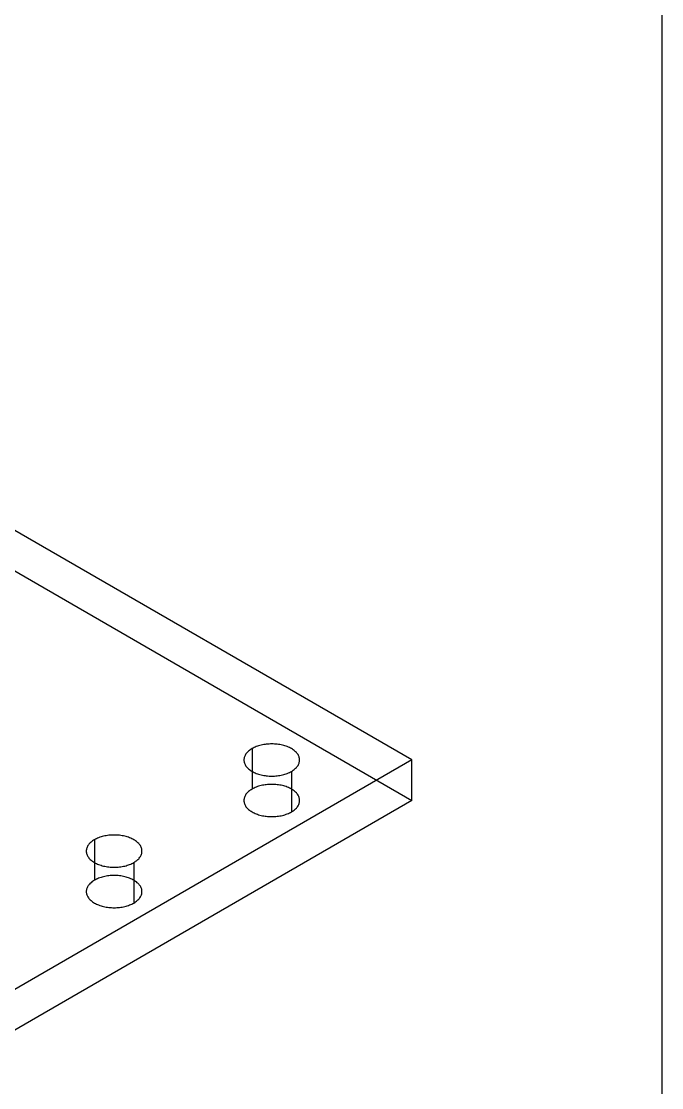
# Model space of a CAD drawing. Header units: inches. Extents: x 0.9 to 67.1, y 0.9 to 43.1.
# Drawn here: x 60.79 to 67.06, y 21.11 to 31.54 of the extents above; entities that cross this region are included whole.
import ezdxf

# ---------------------------------------------------------------- set-up
doc = ezdxf.new("R2010")
doc.units = ezdxf.units.IN
doc.header["$MEASUREMENT"] = 0

msp = doc.modelspace()

# ---------------------------------------------------------------- linework, layer by layer
at = {"layer": 'OUTLINE'}
for p, q in [((67.056, 43.056), (67.056, 0.944)), ((64.611, 24.318), (59.125, 27.485)), ((59.125, 27.089), (64.611, 23.922)), ((63.013, 24.405), (63.005, 24.399)), ((63.02, 24.411), (63.013, 24.405)), ((63.029, 24.418), (63.02, 24.411)), ((63.037, 24.423), (63.029, 24.418)), ((63.047, 24.429), (63.037, 24.423)), ((63.056, 24.434), (63.047, 24.429)), ((63.047, 24.429), (63.047, 24.033)), ((63.066, 24.439), (63.056, 24.434)), ((63.077, 24.444), (63.066, 24.439)), ((63.088, 24.449), (63.077, 24.444)), ((63.099, 24.453), (63.088, 24.449)), ((63.111, 24.457), (63.099, 24.453)), ((63.123, 24.46), (63.111, 24.457)), ((63.135, 24.463), (63.123, 24.46)), ((63.148, 24.466), (63.135, 24.463)), ((63.16, 24.468), (63.148, 24.466)), ((63.173, 24.47), (63.16, 24.468)), ((63.186, 24.472), (63.173, 24.47)), ((63.199, 24.473), (63.186, 24.472)), ((63.213, 24.474), (63.199, 24.473)), ((63.226, 24.475), (63.213, 24.474)), ((63.239, 24.475), (63.226, 24.475)), ((63.253, 24.475), (63.239, 24.475)), ((63.266, 24.474), (63.253, 24.475)), ((63.279, 24.473), (63.266, 24.474)), ((63.293, 24.472), (63.279, 24.473)), ((63.306, 24.47), (63.293, 24.472)), ((63.319, 24.468), (63.306, 24.47)), ((63.331, 24.466), (63.319, 24.468)), ((63.344, 24.463), (63.331, 24.466)), ((63.356, 24.46), (63.344, 24.463)), ((63.368, 24.457), (63.356, 24.46)), ((63.38, 24.453), (63.368, 24.457)), ((63.391, 24.449), (63.38, 24.453)), ((63.402, 24.444), (63.391, 24.449)), ((63.413, 24.439), (63.402, 24.444)), ((63.423, 24.434), (63.413, 24.439)), ((63.432, 24.429), (63.423, 24.434)), ((63.442, 24.423), (63.432, 24.429)), ((63.45, 24.418), (63.442, 24.423)), ((63.459, 24.411), (63.45, 24.418)), ((63.466, 24.405), (63.459, 24.411)), ((63.473, 24.399), (63.466, 24.405)), ((64.611, 24.318), (60.153, 21.744)), ((62.968, 24.333), (62.967, 24.325)), ((62.967, 24.325), (62.967, 24.318)), ((62.967, 24.318), (62.967, 24.31)), ((62.967, 24.31), (62.968, 24.302)), ((62.97, 24.341), (62.968, 24.333)), ((62.968, 24.302), (62.97, 24.295)), ((62.972, 24.348), (62.97, 24.341)), ((62.975, 24.356), (62.972, 24.348)), ((62.978, 24.363), (62.975, 24.356)), ((62.983, 24.371), (62.978, 24.363)), ((62.987, 24.378), (62.983, 24.371)), ((62.993, 24.385), (62.987, 24.378)), ((62.999, 24.392), (62.993, 24.385)), ((63.005, 24.399), (62.999, 24.392)), ((63.48, 24.392), (63.473, 24.399)), ((63.486, 24.385), (63.48, 24.392)), ((63.491, 24.378), (63.486, 24.385)), ((63.496, 24.371), (63.491, 24.378)), ((63.501, 24.363), (63.496, 24.371)), ((63.504, 24.356), (63.501, 24.363)), ((63.507, 24.348), (63.504, 24.356)), ((63.509, 24.341), (63.507, 24.348)), ((63.511, 24.333), (63.509, 24.341)), ((63.509, 24.295), (63.511, 24.302)), ((63.512, 24.325), (63.511, 24.333)), ((63.511, 24.302), (63.512, 24.31)), ((63.512, 24.318), (63.512, 24.325)), ((63.512, 24.31), (63.512, 24.318)), ((64.611, 23.922), (64.611, 24.318)), ((62.97, 24.295), (62.972, 24.287)), ((62.972, 24.287), (62.975, 24.279)), ((62.975, 24.279), (62.978, 24.272)), ((62.978, 24.272), (62.983, 24.265)), ((62.983, 24.265), (62.987, 24.257)), ((62.987, 24.257), (62.993, 24.25)), ((62.993, 24.25), (62.999, 24.243)), ((62.999, 24.243), (63.005, 24.237)), ((63.005, 24.237), (63.013, 24.23)), ((63.013, 24.23), (63.02, 24.224)), ((63.02, 24.224), (63.029, 24.218)), ((63.029, 24.218), (63.037, 24.212)), ((63.037, 24.212), (63.047, 24.206)), ((63.047, 24.206), (63.056, 24.201)), ((63.056, 24.201), (63.066, 24.196)), ((63.066, 24.196), (63.077, 24.191)), ((63.402, 24.191), (63.413, 24.196)), ((63.413, 24.196), (63.423, 24.201)), ((63.423, 24.201), (63.432, 24.206)), ((63.432, 24.206), (63.442, 24.212)), ((63.432, 24.206), (63.432, 23.81)), ((63.442, 24.212), (63.45, 24.218)), ((63.45, 24.218), (63.459, 24.224)), ((63.459, 24.224), (63.466, 24.23)), ((63.466, 24.23), (63.473, 24.237)), ((63.473, 24.237), (63.48, 24.243)), ((63.48, 24.243), (63.486, 24.25)), ((63.486, 24.25), (63.491, 24.257)), ((63.491, 24.257), (63.496, 24.265)), ((63.496, 24.265), (63.501, 24.272)), ((63.501, 24.272), (63.504, 24.279)), ((63.504, 24.279), (63.507, 24.287)), ((63.507, 24.287), (63.509, 24.295)), ((63.077, 24.191), (63.088, 24.187)), ((63.088, 24.187), (63.099, 24.183)), ((63.099, 24.183), (63.111, 24.179)), ((63.111, 24.179), (63.123, 24.175)), ((63.123, 24.175), (63.135, 24.172)), ((63.135, 24.172), (63.148, 24.169)), ((63.148, 24.169), (63.16, 24.167)), ((63.16, 24.167), (63.173, 24.165)), ((63.173, 24.165), (63.186, 24.163)), ((63.186, 24.163), (63.199, 24.162)), ((63.199, 24.162), (63.213, 24.161)), ((63.213, 24.161), (63.226, 24.16)), ((63.226, 24.16), (63.239, 24.16)), ((63.239, 24.16), (63.253, 24.16)), ((63.253, 24.16), (63.266, 24.161)), ((63.266, 24.161), (63.279, 24.162)), ((63.279, 24.162), (63.293, 24.163)), ((63.293, 24.163), (63.306, 24.165)), ((63.306, 24.165), (63.319, 24.167)), ((63.319, 24.167), (63.331, 24.169)), ((63.331, 24.169), (63.344, 24.172)), ((63.344, 24.172), (63.356, 24.175)), ((63.356, 24.175), (63.368, 24.179)), ((63.368, 24.179), (63.38, 24.183)), ((63.38, 24.183), (63.391, 24.187)), ((63.391, 24.187), (63.402, 24.191)), ((62.993, 23.989), (62.987, 23.982)), ((62.999, 23.996), (62.993, 23.989)), ((63.005, 24.003), (62.999, 23.996)), ((63.013, 24.009), (63.005, 24.003)), ((63.02, 24.016), (63.013, 24.009)), ((63.029, 24.022), (63.02, 24.016)), ((63.037, 24.027), (63.029, 24.022)), ((63.047, 24.033), (63.037, 24.027)), ((63.056, 24.038), (63.047, 24.033)), ((63.066, 24.043), (63.056, 24.038)), ((63.077, 24.048), (63.066, 24.043)), ((63.088, 24.053), (63.077, 24.048)), ((63.099, 24.057), (63.088, 24.053)), ((63.111, 24.061), (63.099, 24.057)), ((63.123, 24.064), (63.111, 24.061)), ((63.135, 24.067), (63.123, 24.064)), ((63.148, 24.07), (63.135, 24.067)), ((63.16, 24.072), (63.148, 24.07)), ((63.173, 24.074), (63.16, 24.072)), ((63.186, 24.076), (63.173, 24.074)), ((63.199, 24.077), (63.186, 24.076)), ((63.213, 24.078), (63.199, 24.077)), ((63.226, 24.079), (63.213, 24.078)), ((63.239, 24.079), (63.226, 24.079)), ((63.253, 24.079), (63.239, 24.079)), ((63.266, 24.078), (63.253, 24.079)), ((63.279, 24.077), (63.266, 24.078)), ((63.293, 24.076), (63.279, 24.077)), ((63.306, 24.074), (63.293, 24.076)), ((63.319, 24.072), (63.306, 24.074)), ((63.331, 24.07), (63.319, 24.072)), ((63.344, 24.067), (63.331, 24.07)), ((63.356, 24.064), (63.344, 24.067)), ((63.368, 24.061), (63.356, 24.064)), ((63.38, 24.057), (63.368, 24.061)), ((63.391, 24.053), (63.38, 24.057)), ((63.402, 24.048), (63.391, 24.053)), ((63.413, 24.043), (63.402, 24.048)), ((63.423, 24.038), (63.413, 24.043)), ((63.432, 24.033), (63.423, 24.038)), ((63.442, 24.027), (63.432, 24.033)), ((63.45, 24.022), (63.442, 24.027)), ((63.459, 24.016), (63.45, 24.022)), ((63.466, 24.009), (63.459, 24.016)), ((63.473, 24.003), (63.466, 24.009)), ((63.48, 23.996), (63.473, 24.003)), ((63.486, 23.989), (63.48, 23.996)), ((63.491, 23.982), (63.486, 23.989)), ((64.611, 23.922), (60.153, 21.348)), ((62.968, 23.937), (62.967, 23.929)), ((62.967, 23.929), (62.967, 23.922)), ((62.967, 23.922), (62.967, 23.914)), ((62.967, 23.914), (62.968, 23.906)), ((62.97, 23.945), (62.968, 23.937)), ((62.968, 23.906), (62.97, 23.899)), ((62.972, 23.952), (62.97, 23.945)), ((62.97, 23.899), (62.972, 23.891)), ((62.975, 23.96), (62.972, 23.952)), ((62.972, 23.891), (62.975, 23.883)), ((62.978, 23.967), (62.975, 23.96)), ((62.975, 23.883), (62.978, 23.876)), ((62.983, 23.975), (62.978, 23.967)), ((62.987, 23.982), (62.983, 23.975)), ((63.496, 23.975), (63.491, 23.982)), ((63.501, 23.967), (63.496, 23.975)), ((63.504, 23.96), (63.501, 23.967)), ((63.501, 23.876), (63.504, 23.883)), ((63.507, 23.952), (63.504, 23.96)), ((63.504, 23.883), (63.507, 23.891)), ((63.509, 23.945), (63.507, 23.952)), ((63.507, 23.891), (63.509, 23.899)), ((63.511, 23.937), (63.509, 23.945)), ((63.509, 23.899), (63.511, 23.906)), ((63.512, 23.929), (63.511, 23.937)), ((63.511, 23.906), (63.512, 23.914)), ((63.512, 23.922), (63.512, 23.929)), ((63.512, 23.914), (63.512, 23.922)), ((62.978, 23.876), (62.983, 23.869)), ((62.983, 23.869), (62.987, 23.861)), ((62.987, 23.861), (62.993, 23.854)), ((62.993, 23.854), (62.999, 23.847)), ((62.999, 23.847), (63.005, 23.841)), ((63.005, 23.841), (63.013, 23.834)), ((63.013, 23.834), (63.02, 23.828)), ((63.02, 23.828), (63.029, 23.822)), ((63.029, 23.822), (63.037, 23.816)), ((63.037, 23.816), (63.047, 23.81)), ((63.047, 23.81), (63.056, 23.805)), ((63.056, 23.805), (63.066, 23.8)), ((63.066, 23.8), (63.077, 23.795)), ((63.077, 23.795), (63.088, 23.791)), ((63.088, 23.791), (63.099, 23.787)), ((63.099, 23.787), (63.111, 23.783)), ((63.111, 23.783), (63.123, 23.779)), ((63.123, 23.779), (63.135, 23.776)), ((63.135, 23.776), (63.148, 23.773)), ((63.331, 23.773), (63.344, 23.776)), ((63.344, 23.776), (63.356, 23.779)), ((63.356, 23.779), (63.368, 23.783)), ((63.368, 23.783), (63.38, 23.787)), ((63.38, 23.787), (63.391, 23.791)), ((63.391, 23.791), (63.402, 23.795)), ((63.402, 23.795), (63.413, 23.8)), ((63.413, 23.8), (63.423, 23.805)), ((63.423, 23.805), (63.432, 23.81)), ((63.432, 23.81), (63.442, 23.816)), ((63.442, 23.816), (63.45, 23.822)), ((63.45, 23.822), (63.459, 23.828)), ((63.459, 23.828), (63.466, 23.834)), ((63.466, 23.834), (63.473, 23.841)), ((63.473, 23.841), (63.48, 23.847)), ((63.48, 23.847), (63.486, 23.854)), ((63.486, 23.854), (63.491, 23.861)), ((63.491, 23.861), (63.496, 23.869)), ((63.496, 23.869), (63.501, 23.876)), ((63.148, 23.773), (63.16, 23.771)), ((63.16, 23.771), (63.173, 23.769)), ((63.173, 23.769), (63.186, 23.767)), ((63.186, 23.767), (63.199, 23.766)), ((63.199, 23.766), (63.213, 23.765)), ((63.213, 23.765), (63.226, 23.764)), ((63.226, 23.764), (63.239, 23.764)), ((63.239, 23.764), (63.253, 23.764)), ((63.253, 23.764), (63.266, 23.765)), ((63.266, 23.765), (63.279, 23.766)), ((63.279, 23.766), (63.293, 23.767)), ((63.293, 23.767), (63.306, 23.769)), ((63.306, 23.769), (63.319, 23.771)), ((63.319, 23.771), (63.331, 23.773)), ((61.58, 23.569), (61.568, 23.566)), ((61.592, 23.572), (61.58, 23.569)), ((61.604, 23.575), (61.592, 23.572)), ((61.617, 23.577), (61.604, 23.575)), ((61.63, 23.58), (61.617, 23.577)), ((61.643, 23.581), (61.63, 23.58)), ((61.656, 23.583), (61.643, 23.581)), ((61.67, 23.583), (61.656, 23.583)), ((61.683, 23.584), (61.67, 23.583)), ((61.696, 23.584), (61.683, 23.584)), ((61.71, 23.584), (61.696, 23.584)), ((61.723, 23.583), (61.71, 23.584)), ((61.736, 23.583), (61.723, 23.583)), ((61.75, 23.581), (61.736, 23.583)), ((61.763, 23.58), (61.75, 23.581)), ((61.776, 23.577), (61.763, 23.58)), ((61.788, 23.575), (61.776, 23.577)), ((61.801, 23.572), (61.788, 23.575)), ((61.813, 23.569), (61.801, 23.572)), ((61.825, 23.566), (61.813, 23.569)), ((61.432, 23.465), (61.429, 23.457)), ((61.435, 23.472), (61.432, 23.465)), ((61.44, 23.48), (61.435, 23.472)), ((61.444, 23.487), (61.44, 23.48)), ((61.45, 23.494), (61.444, 23.487)), ((61.456, 23.501), (61.45, 23.494)), ((61.462, 23.508), (61.456, 23.501)), ((61.47, 23.514), (61.462, 23.508)), ((61.477, 23.521), (61.47, 23.514)), ((61.485, 23.527), (61.477, 23.521)), ((61.494, 23.533), (61.485, 23.527)), ((61.503, 23.538), (61.494, 23.533)), ((61.513, 23.543), (61.503, 23.538)), ((61.503, 23.538), (61.503, 23.142)), ((61.523, 23.548), (61.513, 23.543)), ((61.534, 23.553), (61.523, 23.548)), ((61.545, 23.558), (61.534, 23.553)), ((61.556, 23.562), (61.545, 23.558)), ((61.568, 23.566), (61.556, 23.562)), ((61.837, 23.562), (61.825, 23.566)), ((61.848, 23.558), (61.837, 23.562)), ((61.859, 23.553), (61.848, 23.558)), ((61.869, 23.548), (61.859, 23.553)), ((61.88, 23.543), (61.869, 23.548)), ((61.889, 23.538), (61.88, 23.543)), ((61.898, 23.533), (61.889, 23.538)), ((61.907, 23.527), (61.898, 23.533)), ((61.915, 23.521), (61.907, 23.527)), ((61.923, 23.514), (61.915, 23.521)), ((61.93, 23.508), (61.923, 23.514)), ((61.937, 23.501), (61.93, 23.508)), ((61.943, 23.494), (61.937, 23.501)), ((61.948, 23.487), (61.943, 23.494)), ((61.953, 23.48), (61.948, 23.487)), ((61.957, 23.472), (61.953, 23.48)), ((61.961, 23.465), (61.957, 23.472)), ((61.964, 23.457), (61.961, 23.465)), ((61.425, 23.442), (61.424, 23.434)), ((61.424, 23.434), (61.424, 23.427)), ((61.424, 23.427), (61.424, 23.419)), ((61.424, 23.419), (61.425, 23.411)), ((61.427, 23.45), (61.425, 23.442)), ((61.425, 23.411), (61.427, 23.404)), ((61.429, 23.457), (61.427, 23.45)), ((61.427, 23.404), (61.429, 23.396)), ((61.429, 23.396), (61.432, 23.388)), ((61.432, 23.388), (61.435, 23.381)), ((61.435, 23.381), (61.44, 23.374)), ((61.44, 23.374), (61.444, 23.366)), ((61.444, 23.366), (61.45, 23.359)), ((61.45, 23.359), (61.456, 23.352)), ((61.937, 23.352), (61.943, 23.359)), ((61.943, 23.359), (61.948, 23.366)), ((61.948, 23.366), (61.953, 23.374)), ((61.953, 23.374), (61.957, 23.381)), ((61.957, 23.381), (61.961, 23.388)), ((61.961, 23.388), (61.964, 23.396)), ((61.966, 23.45), (61.964, 23.457)), ((61.964, 23.396), (61.966, 23.404)), ((61.968, 23.442), (61.966, 23.45)), ((61.966, 23.404), (61.968, 23.411)), ((61.969, 23.434), (61.968, 23.442)), ((61.968, 23.411), (61.969, 23.419)), ((61.969, 23.427), (61.969, 23.434)), ((61.969, 23.419), (61.969, 23.427)), ((61.456, 23.352), (61.462, 23.346)), ((61.462, 23.346), (61.47, 23.339)), ((61.47, 23.339), (61.477, 23.333)), ((61.477, 23.333), (61.485, 23.327)), ((61.485, 23.327), (61.494, 23.321)), ((61.494, 23.321), (61.503, 23.315)), ((61.503, 23.315), (61.513, 23.31)), ((61.513, 23.31), (61.523, 23.305)), ((61.523, 23.305), (61.534, 23.3)), ((61.534, 23.3), (61.545, 23.296)), ((61.545, 23.296), (61.556, 23.292)), ((61.556, 23.292), (61.568, 23.288)), ((61.568, 23.288), (61.58, 23.284)), ((61.58, 23.284), (61.592, 23.281)), ((61.592, 23.281), (61.604, 23.278)), ((61.604, 23.278), (61.617, 23.276)), ((61.617, 23.276), (61.63, 23.274)), ((61.63, 23.274), (61.643, 23.272)), ((61.643, 23.272), (61.656, 23.271)), ((61.656, 23.271), (61.67, 23.27)), ((61.67, 23.27), (61.683, 23.269)), ((61.683, 23.269), (61.696, 23.269)), ((61.696, 23.269), (61.71, 23.269)), ((61.71, 23.269), (61.723, 23.27)), ((61.723, 23.27), (61.736, 23.271)), ((61.736, 23.271), (61.75, 23.272)), ((61.75, 23.272), (61.763, 23.274)), ((61.763, 23.274), (61.776, 23.276)), ((61.776, 23.276), (61.788, 23.278)), ((61.788, 23.278), (61.801, 23.281)), ((61.801, 23.281), (61.813, 23.284)), ((61.813, 23.284), (61.825, 23.288)), ((61.825, 23.288), (61.837, 23.292)), ((61.837, 23.292), (61.848, 23.296)), ((61.848, 23.296), (61.859, 23.3)), ((61.859, 23.3), (61.869, 23.305)), ((61.869, 23.305), (61.88, 23.31)), ((61.88, 23.31), (61.889, 23.315)), ((61.889, 23.315), (61.898, 23.321)), ((61.889, 23.315), (61.889, 22.919)), ((61.898, 23.321), (61.907, 23.327)), ((61.907, 23.327), (61.915, 23.333)), ((61.915, 23.333), (61.923, 23.339)), ((61.923, 23.339), (61.93, 23.346)), ((61.93, 23.346), (61.937, 23.352)), ((61.523, 23.153), (61.513, 23.147)), ((61.534, 23.157), (61.523, 23.153)), ((61.545, 23.162), (61.534, 23.157)), ((61.556, 23.166), (61.545, 23.162)), ((61.568, 23.17), (61.556, 23.166)), ((61.58, 23.173), (61.568, 23.17)), ((61.592, 23.176), (61.58, 23.173)), ((61.604, 23.179), (61.592, 23.176)), ((61.617, 23.181), (61.604, 23.179)), ((61.63, 23.184), (61.617, 23.181)), ((61.643, 23.185), (61.63, 23.184)), ((61.656, 23.187), (61.643, 23.185)), ((61.67, 23.188), (61.656, 23.187)), ((61.683, 23.188), (61.67, 23.188)), ((61.696, 23.188), (61.683, 23.188)), ((61.71, 23.188), (61.696, 23.188)), ((61.723, 23.188), (61.71, 23.188)), ((61.736, 23.187), (61.723, 23.188)), ((61.75, 23.185), (61.736, 23.187)), ((61.763, 23.184), (61.75, 23.185)), ((61.776, 23.181), (61.763, 23.184)), ((61.788, 23.179), (61.776, 23.181)), ((61.801, 23.176), (61.788, 23.179)), ((61.813, 23.173), (61.801, 23.176)), ((61.825, 23.17), (61.813, 23.173)), ((61.837, 23.166), (61.825, 23.17)), ((61.848, 23.162), (61.837, 23.166)), ((61.859, 23.157), (61.848, 23.162)), ((61.869, 23.153), (61.859, 23.157)), ((61.88, 23.147), (61.869, 23.153)), ((61.425, 23.046), (61.424, 23.038)), ((61.427, 23.054), (61.425, 23.046)), ((61.429, 23.061), (61.427, 23.054)), ((61.432, 23.069), (61.429, 23.061)), ((61.435, 23.076), (61.432, 23.069)), ((61.44, 23.084), (61.435, 23.076)), ((61.444, 23.091), (61.44, 23.084)), ((61.45, 23.098), (61.444, 23.091)), ((61.456, 23.105), (61.45, 23.098)), ((61.462, 23.112), (61.456, 23.105)), ((61.47, 23.118), (61.462, 23.112)), ((61.477, 23.125), (61.47, 23.118)), ((61.485, 23.131), (61.477, 23.125)), ((61.494, 23.137), (61.485, 23.131)), ((61.503, 23.142), (61.494, 23.137)), ((61.513, 23.147), (61.503, 23.142)), ((61.889, 23.142), (61.88, 23.147)), ((61.898, 23.137), (61.889, 23.142)), ((61.907, 23.131), (61.898, 23.137)), ((61.915, 23.125), (61.907, 23.131)), ((61.923, 23.118), (61.915, 23.125)), ((61.93, 23.112), (61.923, 23.118)), ((61.937, 23.105), (61.93, 23.112)), ((61.943, 23.098), (61.937, 23.105)), ((61.948, 23.091), (61.943, 23.098)), ((61.953, 23.084), (61.948, 23.091)), ((61.957, 23.076), (61.953, 23.084)), ((61.961, 23.069), (61.957, 23.076)), ((61.964, 23.061), (61.961, 23.069)), ((61.966, 23.054), (61.964, 23.061)), ((61.968, 23.046), (61.966, 23.054)), ((61.969, 23.038), (61.968, 23.046)), ((61.424, 23.038), (61.424, 23.031)), ((61.424, 23.031), (61.424, 23.023)), ((61.424, 23.023), (61.425, 23.015)), ((61.425, 23.015), (61.427, 23.008)), ((61.427, 23.008), (61.429, 23)), ((61.429, 23), (61.432, 22.992)), ((61.432, 22.992), (61.435, 22.985)), ((61.435, 22.985), (61.44, 22.978)), ((61.44, 22.978), (61.444, 22.97)), ((61.444, 22.97), (61.45, 22.963)), ((61.45, 22.963), (61.456, 22.957)), ((61.456, 22.957), (61.462, 22.95)), ((61.462, 22.95), (61.47, 22.943)), ((61.47, 22.943), (61.477, 22.937)), ((61.915, 22.937), (61.923, 22.943)), ((61.923, 22.943), (61.93, 22.95)), ((61.93, 22.95), (61.937, 22.957)), ((61.937, 22.957), (61.943, 22.963)), ((61.943, 22.963), (61.948, 22.97)), ((61.948, 22.97), (61.953, 22.978)), ((61.953, 22.978), (61.957, 22.985)), ((61.957, 22.985), (61.961, 22.992)), ((61.961, 22.992), (61.964, 23)), ((61.964, 23), (61.966, 23.008)), ((61.966, 23.008), (61.968, 23.015)), ((61.968, 23.015), (61.969, 23.023)), ((61.969, 23.031), (61.969, 23.038)), ((61.969, 23.023), (61.969, 23.031)), ((61.477, 22.937), (61.485, 22.931)), ((61.485, 22.931), (61.494, 22.925)), ((61.494, 22.925), (61.503, 22.919)), ((61.503, 22.919), (61.513, 22.914)), ((61.513, 22.914), (61.523, 22.909)), ((61.523, 22.909), (61.534, 22.904)), ((61.534, 22.904), (61.545, 22.9)), ((61.545, 22.9), (61.556, 22.896)), ((61.556, 22.896), (61.568, 22.892)), ((61.568, 22.892), (61.58, 22.888)), ((61.58, 22.888), (61.592, 22.885)), ((61.592, 22.885), (61.604, 22.882)), ((61.604, 22.882), (61.617, 22.88)), ((61.617, 22.88), (61.63, 22.878)), ((61.63, 22.878), (61.643, 22.876)), ((61.643, 22.876), (61.656, 22.875)), ((61.656, 22.875), (61.67, 22.874)), ((61.67, 22.874), (61.683, 22.873)), ((61.683, 22.873), (61.696, 22.873)), ((61.696, 22.873), (61.71, 22.873)), ((61.71, 22.873), (61.723, 22.874)), ((61.723, 22.874), (61.736, 22.875)), ((61.736, 22.875), (61.75, 22.876)), ((61.75, 22.876), (61.763, 22.878)), ((61.763, 22.878), (61.776, 22.88)), ((61.776, 22.88), (61.788, 22.882)), ((61.788, 22.882), (61.801, 22.885)), ((61.801, 22.885), (61.813, 22.888)), ((61.813, 22.888), (61.825, 22.892)), ((61.825, 22.892), (61.837, 22.896)), ((61.837, 22.896), (61.848, 22.9)), ((61.848, 22.9), (61.859, 22.904)), ((61.859, 22.904), (61.869, 22.909)), ((61.869, 22.909), (61.88, 22.914)), ((61.88, 22.914), (61.889, 22.919)), ((61.889, 22.919), (61.898, 22.925)), ((61.898, 22.925), (61.907, 22.931)), ((61.907, 22.931), (61.915, 22.937))]:
    msp.add_line(p, q, dxfattribs=at)

doc.saveas('drawing.dxf')
